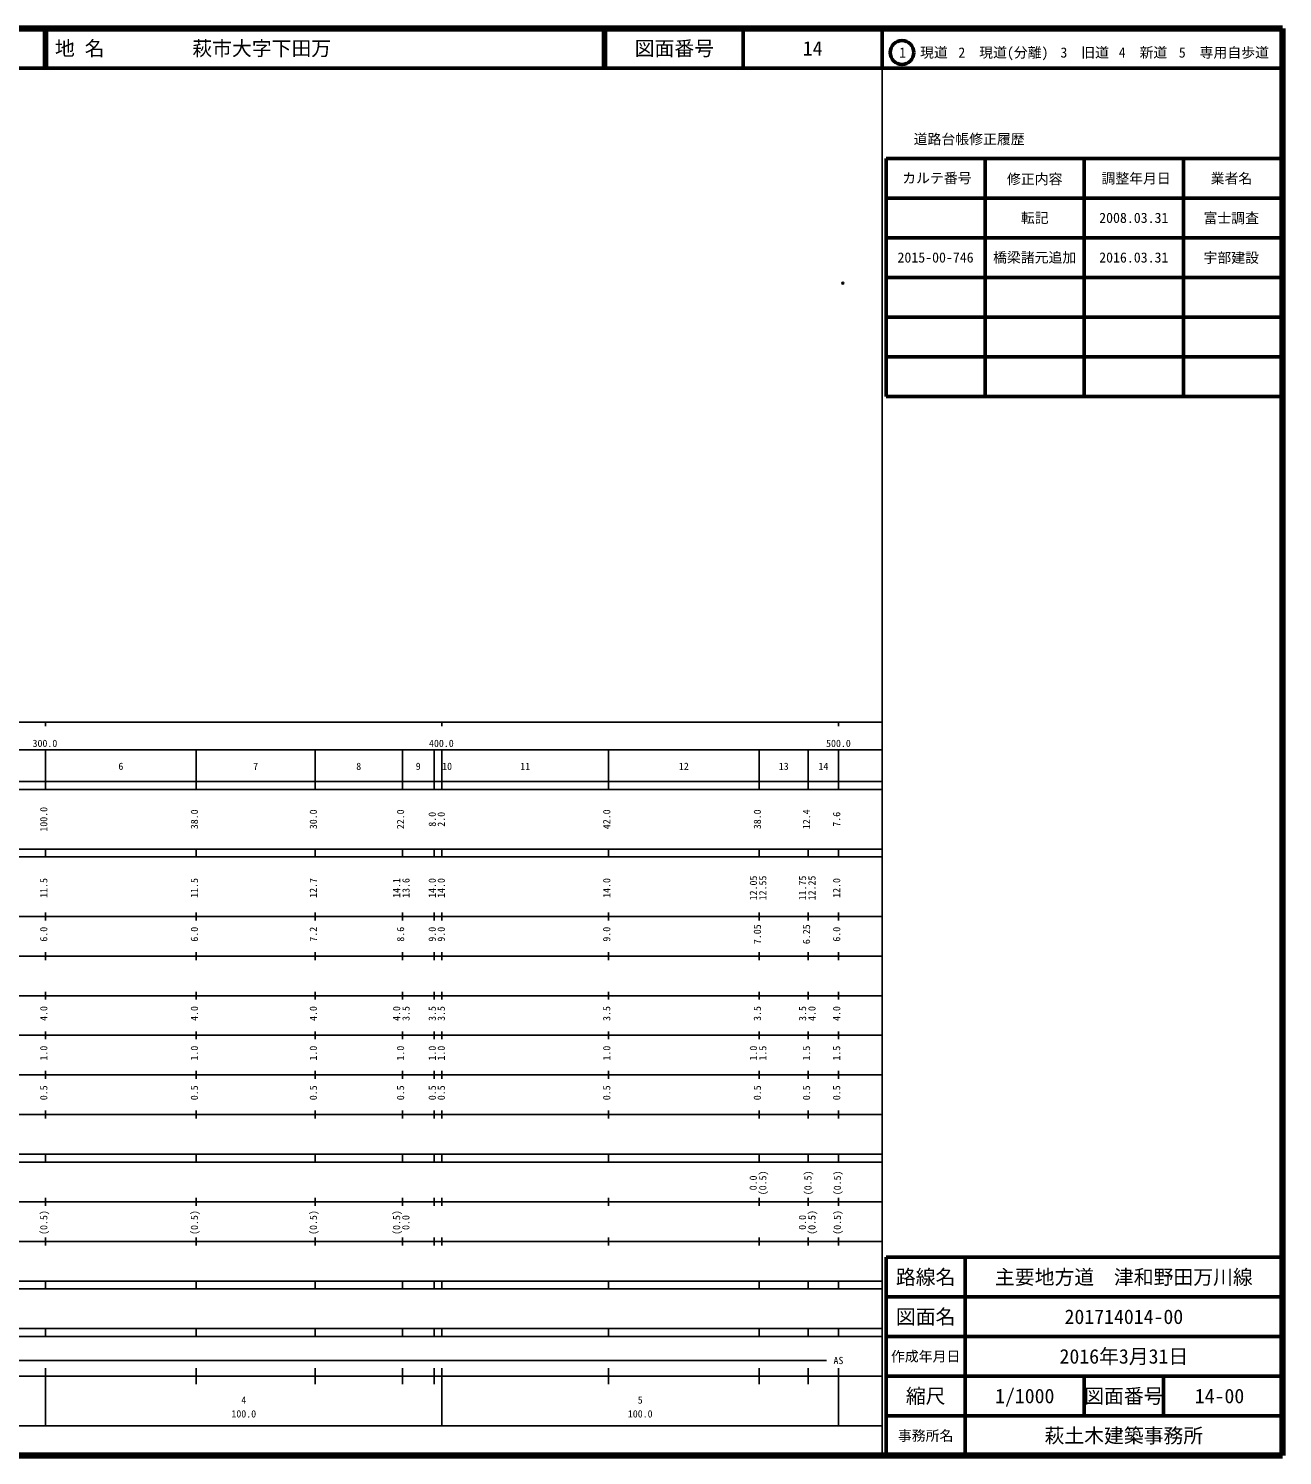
# Model space of a CAD drawing. Units: millimetres on the paper. Extents: x 40 to 680, y 20 to 380.
# Drawn here: x 363.7 to 680, y 20 to 380 of the extents above; entities that cross this region are included whole.
import ezdxf
from ezdxf.enums import TextEntityAlignment as Align

# ---------------------------------------------------------------- set-up
doc = ezdxf.new("R2010")
doc.units = ezdxf.units.MM
doc.header["$PDMODE"] = 32
doc.header["$PDSIZE"] = 0.5
doc.layers.add('M-OTRS', color=6, linetype='Continuous')
doc.layers.add('M-TTL-TXT', color=7, linetype='Continuous')
for name, color, linetype, lineweight in [('M-TTL', 2, 'Continuous', 140), ('M-TTL-BAND', 7, 'Continuous', 25), ('M-TTL-FRAM', 2, 'Continuous', 50), ('M-TTL-LINE', 7, 'Continuous', 50)]:
    doc.layers.add(name, color=color, linetype=linetype, lineweight=lineweight)
doc.styles.add('ＭＳ ゴシック', font='')
doc.styles.get('ＭＳ ゴシック').set_extended_font_data('MS Gothic')

msp = doc.modelspace()

# ---------------------------------------------------------------- linework, layer by layer
at = {"layer": 'M-OTRS'}
msp.add_point((569.09, 315.785), dxfattribs=at)
at = {"layer": 'M-TTL'}
for p, q in [((680, 380), (40, 380)), ((680, 20), (680, 380)), ((40, 20), (680, 20))]:
    msp.add_line(p, q, dxfattribs=at)
at = {"layer": 'M-TTL-BAND'}
for p, q in [((579, 20), (579, 370)), ((40, 205), (579, 205)), ((368, 205), (368, 204)), ((468, 205), (468, 204)), ((568, 205), (568, 204)), ((68, 198), (579, 198)), ((368, 188), (368, 198)), ((406, 188), (406, 198)), ((436, 188), (436, 198)), ((458, 188), (458, 198)), ((466, 188), (466, 198)), ((468, 188), (468, 198)), ((510, 188), (510, 198)), ((548, 188), (548, 198)), ((560.4, 188), (560.4, 198)), ((568, 188), (568, 198)), ((40, 190), (579, 190)), ((40, 188), (579, 188)), ((40, 173), (579, 173)), ((368, 171), (368, 173)), ((406, 171), (406, 173)), ((436, 171), (436, 173)), ((458, 171), (458, 173)), ((466, 171), (466, 173)), ((468, 171), (468, 173)), ((510, 171), (510, 173)), ((548, 171), (548, 173)), ((560.4, 171), (560.4, 173)), ((568, 171), (568, 173)), ((40, 171), (579, 171)), ((40, 156), (579, 156)), ((368, 155), (368, 157)), ((406, 155), (406, 157)), ((436, 155), (436, 157)), ((458, 155), (458, 157)), ((466, 155), (466, 157)), ((468, 155), (468, 157)), ((510, 155), (510, 157)), ((548, 155), (548, 157)), ((560.4, 155), (560.4, 157)), ((568, 155), (568, 157)), ((46, 146), (579, 146)), ((368, 145), (368, 147)), ((406, 145), (406, 147)), ((436, 145), (436, 147)), ((458, 145), (458, 147)), ((466, 145), (466, 147)), ((468, 145), (468, 147)), ((510, 145), (510, 147)), ((548, 145), (548, 147)), ((560.4, 145), (560.4, 147)), ((568, 145), (568, 147)), ((368, 135), (368, 137)), ((406, 135), (406, 137)), ((436, 135), (436, 137)), ((458, 135), (458, 137)), ((466, 135), (466, 137)), ((468, 135), (468, 137)), ((510, 135), (510, 137)), ((548, 135), (548, 137)), ((560.4, 135), (560.4, 137)), ((568, 135), (568, 137)), ((52, 136), (579, 136)), ((46, 126), (579, 126)), ((368, 125), (368, 127)), ((406, 125), (406, 127)), ((436, 125), (436, 127)), ((458, 125), (458, 127)), ((466, 125), (466, 127)), ((468, 125), (468, 127)), ((510, 125), (510, 127)), ((548, 125), (548, 127)), ((560.4, 125), (560.4, 127)), ((568, 125), (568, 127)), ((52, 116), (579, 116)), ((368, 115), (368, 117)), ((406, 115), (406, 117)), ((436, 115), (436, 117)), ((458, 115), (458, 117)), ((466, 115), (466, 117)), ((468, 115), (468, 117)), ((510, 115), (510, 117)), ((548, 115), (548, 117)), ((560.4, 115), (560.4, 117)), ((568, 115), (568, 117)), ((46, 106), (579, 106)), ((368, 105), (368, 107)), ((406, 105), (406, 107)), ((436, 105), (436, 107)), ((458, 105), (458, 107)), ((466, 105), (466, 107)), ((468, 105), (468, 107)), ((510, 105), (510, 107)), ((548, 105), (548, 107)), ((560.4, 105), (560.4, 107)), ((568, 105), (568, 107)), ((40, 96), (579, 96)), ((40, 94), (579, 94)), ((368, 94), (368, 96)), ((406, 94), (406, 96)), ((436, 94), (436, 96)), ((458, 94), (458, 96)), ((466, 94), (466, 96)), ((468, 94), (468, 96)), ((510, 94), (510, 96)), ((548, 94), (548, 96)), ((560.4, 94), (560.4, 96)), ((568, 94), (568, 96)), ((49, 84), (579, 84)), ((368, 83), (368, 85)), ((406, 83), (406, 85)), ((436, 83), (436, 85)), ((458, 83), (458, 85)), ((466, 83), (466, 85)), ((468, 83), (468, 85)), ((510, 83), (510, 85)), ((548, 83), (548, 85)), ((560.4, 83), (560.4, 85)), ((568, 83), (568, 85)), ((40, 74), (579, 74)), ((368, 73), (368, 75)), ((406, 73), (406, 75)), ((436, 73), (436, 75)), ((458, 73), (458, 75)), ((466, 73), (466, 75)), ((468, 73), (468, 75)), ((510, 73), (510, 75)), ((548, 73), (548, 75)), ((560.4, 73), (560.4, 75)), ((568, 73), (568, 75)), ((40, 64), (579, 64)), ((40, 62), (579, 62)), ((368, 62), (368, 64)), ((406, 62), (406, 64)), ((436, 62), (436, 64)), ((458, 62), (458, 64)), ((466, 62), (466, 64)), ((468, 62), (468, 64)), ((510, 62), (510, 64)), ((548, 62), (548, 64)), ((560.4, 62), (560.4, 64)), ((568, 62), (568, 64)), ((40, 52), (579, 52)), ((368, 50), (368, 52)), ((406, 50), (406, 52)), ((436, 50), (436, 52)), ((458, 50), (458, 52)), ((466, 50), (466, 52)), ((468, 50), (468, 52)), ((510, 50), (510, 52)), ((548, 50), (548, 52)), ((560.4, 50), (560.4, 52)), ((568, 50), (568, 52)), ((40, 50), (579, 50)), ((71, 44), (565, 44)), ((40, 40), (579, 40)), ((368, 27.5), (368, 42)), ((406, 38), (406, 42)), ((436, 38), (436, 42)), ((458, 38), (458, 42)), ((466, 38), (466, 42)), ((468, 27.5), (468, 42)), ((510, 38), (510, 42)), ((548, 38), (548, 42)), ((560.4, 38), (560.4, 42)), ((568, 27.5), (568, 42)), ((68, 27.5), (579, 27.5))]:
    msp.add_line(p, q, dxfattribs=at)
at = {"layer": 'M-TTL-FRAM'}
for p, q in [((580, 347.197), (580, 287.197)), ((580, 347.197), (680, 347.197)), ((580, 287.197), (680, 287.197)), ((680, 70), (580, 70)), ((580, 70), (580, 20))]:
    msp.add_line(p, q, dxfattribs=at)
at = {"layer": 'M-TTL-LINE'}
for p, q in [((367.75, 380), (367.75, 370)), ((368.25, 380), (368.25, 370)), ((508.747, 380), (508.747, 370)), ((509.247, 380), (509.247, 370)), ((543.997, 380), (543.997, 370)), ((579, 380), (579, 370)), ((40, 370), (680, 370)), ((605, 347.197), (605, 287.197)), ((630, 347.197), (630, 287.197)), ((655, 347.197), (655, 287.197)), ((580, 337.197), (680, 337.197)), ((580, 327.197), (680, 327.197)), ((580, 317.197), (680, 317.197)), ((580, 307.197), (680, 307.197)), ((580, 297.197), (680, 297.197)), ((600, 70), (600, 20)), ((680, 60), (580, 60)), ((680, 50), (580, 50)), ((680, 40), (580, 40)), ((630, 40), (630, 30)), ((650, 40), (650, 30)), ((680, 30), (580, 30))]:
    msp.add_line(p, q, dxfattribs=at)
msp.add_circle((584.031, 373.958), 3, dxfattribs=at)

# ---------------------------------------------------------------- texts
at = {"layer": 'M-TTL-BAND', "style": 'ＭＳ ゴシック'}
for s, p in [('300.0', (367.844, 198.195)), ('400.0', (467.844, 198.195)), ('500.0', (568, 198.195)), ('6', (387, 192.405)), ('7', (421, 192.405)), ('8', (447, 192.405)), ('9', (462, 192.405)), ('10', (469.284, 192.405)), ('11', (489, 192.405)), ('12', (529, 192.405)), ('13', (554.2, 192.405)), ('14', (564.2, 192.405)), ('AS', (568, 42.5)), ('4', (418, 32.523)), ('5', (518, 32.523)), ('100.0', (418, 29.033)), ('100.0', (518, 29.033))]:
    msp.add_text(s, height=1.833, dxfattribs=at).set_placement(p, align=Align.BOTTOM_CENTER)
for s, p in [('100.0', (369, 180.5)), ('38.0', (407, 180.5)), ('30.0', (437, 180.5)), ('22.0', (459, 180.5)), ('8.0', (467, 180.5)), ('2.0', (469.271, 180.5)), ('42.0', (511, 180.5)), ('38.0', (549, 180.5)), ('12.4', (561.4, 180.5)), ('7.6', (569, 180.5)), ('12.05', (548, 163.174)), ('12.55', (550.37, 163.174)), ('11.75', (560.4, 163.174)), ('12.25', (562.77, 163.174)), ('11.5', (369, 163.174)), ('11.5', (407, 163.174)), ('12.7', (437, 163.174)), ('14.1', (458, 163.174)), ('13.6', (460.37, 163.174)), ('14.0', (467, 163.174)), ('14.0', (469.271, 163.174)), ('14.0', (511, 163.174)), ('12.0', (569, 163.174)), ('6.0', (369, 151.5)), ('6.0', (407, 151.5)), ('7.2', (437, 151.5)), ('8.6', (459, 151.5)), ('9.0', (467, 151.5)), ('9.0', (469.271, 151.5)), ('9.0', (511, 151.5)), ('7.05', (549, 151.5)), ('6.25', (561.4, 151.5)), ('6.0', (569, 151.5)), ('4.0', (369, 131.5)), ('4.0', (407, 131.5)), ('4.0', (437, 131.5)), ('4.0', (458, 131.5)), ('3.5', (460.37, 131.5)), ('3.5', (467, 131.5)), ('3.5', (469.271, 131.5)), ('3.5', (511, 131.5)), ('3.5', (549, 131.5)), ('3.5', (560.4, 131.5)), ('4.0', (562.77, 131.5)), ('4.0', (569, 131.5)), ('1.0', (369, 121.5)), ('1.0', (407, 121.5)), ('1.0', (437, 121.5)), ('1.0', (459, 121.5)), ('1.0', (467, 121.5)), ('1.0', (469.271, 121.5)), ('1.0', (511, 121.5)), ('1.0', (548, 121.5)), ('1.5', (550.37, 121.5)), ('1.5', (561.4, 121.5)), ('1.5', (569, 121.5)), ('0.5', (369, 111.5)), ('0.5', (407, 111.5)), ('0.5', (437, 111.5)), ('0.5', (459, 111.5)), ('0.5', (467, 111.5)), ('0.5', (469.271, 111.5)), ('0.5', (511, 111.5)), ('0.5', (549, 111.5)), ('0.5', (561.4, 111.5)), ('0.5', (569, 111.5)), ('0.0', (547.959, 88.764)), ('(0.5)', (550.37, 88.764)), ('(0.5)', (561.762, 88.764)), ('(0.5)', (569.176, 88.764)), ('(0.5)', (369, 78.764)), ('(0.5)', (407, 78.764)), ('(0.5)', (437, 78.764)), ('(0.5)', (458, 78.764)), ('0.0', (460.343, 78.764)), ('0.0', (560.371, 78.8)), ('(0.5)', (562.755, 78.8)), ('0.5', (562.77, 78.764)), ('(0.5)', (569.176, 78.8))]:
    msp.add_text(s, height=1.833, rotation=90, dxfattribs=at).set_placement(p, align=Align.BOTTOM_CENTER)
at = {"layer": 'M-TTL-TXT', "style": 'ＭＳ ゴシック'}
for s, p in [('地 名', (370.38, 375)), ('萩市大字下田万', (405.024, 375))]:
    msp.add_text(s, height=3.666, dxfattribs=at).set_placement(p, align=Align.MIDDLE_LEFT)
for s, height, p in [('図面番号', 3.666, (526.622, 375)), ('14', 3.666, (561.497, 375)), ('1\u3000現道', 2.566, (589.448, 373.958)), ('2\u3000現道(分離)', 2.566, (609.619, 373.958)), ('3\u3000旧道', 2.566, (630.121, 373.958)), ('4\u3000新道', 2.566, (644.824, 373.958)), ('5\u3000専用自歩道', 2.566, (665.228, 373.958)), ('道路台帳修正履歴', 2.566, (600.968, 352.113)), ('カルテ番号', 2.566, (592.839, 342.277)), ('修正内容', 2.566, (617.509, 342.023)), ('調整年月日', 2.566, (643.089, 342.197)), ('業者名', 2.566, (667.134, 342.197)), ('転記', 2.566, (617.5, 332.245)), ('2008.03.31', 2.566, (642.5, 332.245)), ('富士調査', 2.566, (667.077, 332.189)), ('2015-00-746', 2.566, (592.5, 322.245)), ('橋梁諸元追加', 2.566, (617.5, 322.245)), ('2016.03.31', 2.566, (642.5, 322.245)), ('宇部建設', 2.566, (667.077, 322.189)), ('路線名', 3.666, (590, 65)), ('路線名', 3.666, (590, 65)), ('主要地方道\u3000津和野田万川線', 3.666, (640, 65)), ('図面名', 3.666, (590, 55)), ('図面名', 3.666, (590, 55)), ('201714014-00', 3.666, (640, 55)), ('2016年3月31日', 3.666, (640, 45)), ('作成年月日', 2.566, (590, 45)), ('作成年月日', 2.566, (590, 45)), ('縮尺', 3.666, (590, 35)), ('縮尺', 3.666, (590, 35)), ('1/1000', 3.666, (615, 35)), ('図面番号', 3.666, (640, 35)), ('図面番号', 3.666, (640, 35)), ('14-00', 3.666, (664.125, 35)), ('事務所名', 2.566, (590, 25)), ('事務所名', 2.566, (590, 25)), ('萩土木建築事務所', 3.666, (640, 25))]:
    msp.add_text(s, height=height, dxfattribs=at).set_placement(p, align=Align.MIDDLE_CENTER)

doc.saveas('drawing.dxf')
